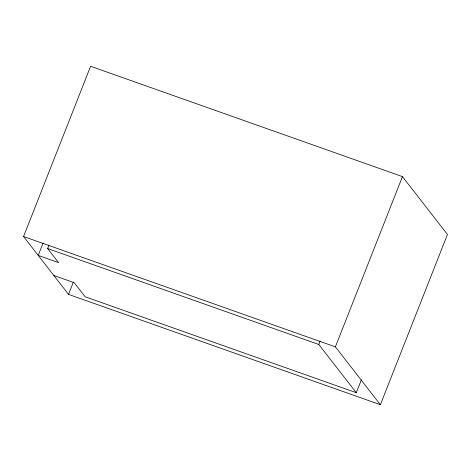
<?xml version="1.0" encoding="UTF-8"?>
<svg xmlns="http://www.w3.org/2000/svg" width="471" height="471" viewBox="0 0 471 471"><rect width="100%" height="100%" fill="white"/><g stroke="black" fill="none" stroke-linecap="round" stroke-linejoin="round"><path stroke-width="0.71" d="M23.55 236.53L90.615 66.276L402.458 176.607L447.45 234.47L380.385 404.724L68.542 294.393L23.55 236.53L335.393 346.862L380.385 404.724M43.091 243.095L38.233 255.417L58.575 262.612L47.636 248.547L48.984 245.126M68.542 294.393L73.388 282.082M361.416 379.72L356.3 392.708L318.802 344.489L320.15 341.069M335.393 346.862L402.458 176.607M47.636 248.547L318.802 344.489M53.859 275.506L74.194 282.7L85.127 296.765L356.3 392.708"/></g></svg>
